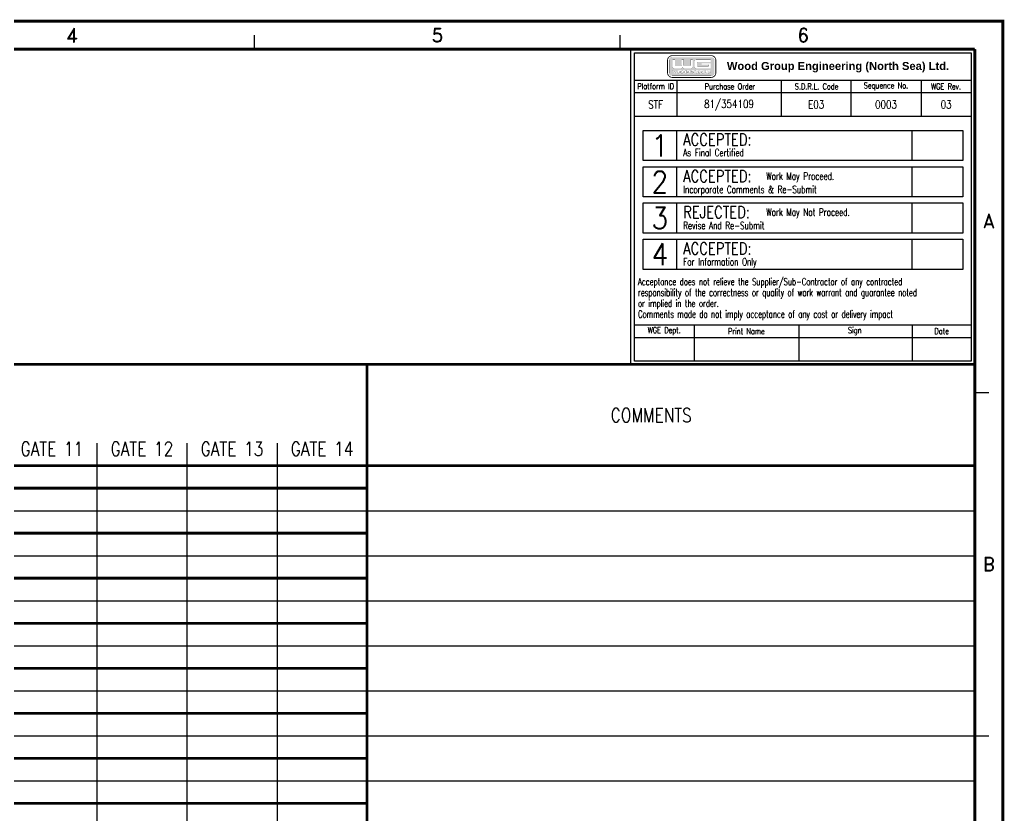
# Model space of a CAD drawing. Extents: x 0 to 414, y 0 to 285.
# Drawn here: x 234.3 to 409.3, y 143.9 to 285.2 of the extents above; entities that cross this region are included whole.
import ezdxf
from ezdxf.enums import TextEntityAlignment as Align

# ---------------------------------------------------------------- set-up
doc = ezdxf.new("R2010")
doc.units = 0
doc.header["$LTSCALE"] = 5
doc.header["$MEASUREMENT"] = 0
doc.linetypes.add('CONTINU', pattern=[0])
doc.layers.get('0').update_dxf_attribs({"linetype": 'CONTINUOUS'})
for name, color, linetype in [('ADD', 2, 'CONTINUOUS'), ('CATALOGUE', 2, 'CONTINUOUS'), ('COL', 2, 'CONTINU'), ('COM', 2, 'CONTINUOUS'), ('DES', 2, 'CONTINUOUS'), ('ELAC003$', 7, 'CONTINUOUS'), ('GROUP', 2, 'CONTINUOUS'), ('LAB', 2, 'CONTINUOUS'), ('LINE', 1, 'CONTINUOUS'), ('LOCATION', 2, 'CONTINUOUS'), ('RACK', 2, 'CONTINUOUS'), ('RECORD', 2, 'CONTINUOUS'), ('ROW', 2, 'CONTINU'), ('SLOT', 2, 'CONTINUOUS'), ('SNA', 2, 'CONTINUOUS'), ('TEXT', 2, 'CONTINUOUS'), ('TPOL', 3, 'CONTINUOUS'), ('UPS', 2, 'CONTINUOUS'), ('XR_FUNCTION', 2, 'CONTINUOUS'), ('XR_MAIN', 2, 'CONTINUOUS'), ('ZONE', 2, 'CONTINUOUS')]:
    doc.layers.add(name, color=color, linetype=linetype)
doc.styles.add('CATALOGU', font='romans.shx', dxfattribs={"width": 0.8})
doc.styles.add('CROSSREF', font='ROMANS.shx', dxfattribs={"width": 0.8, "height": 1})
doc.styles.add('FUNCTION', font='romans.shx', dxfattribs={"width": 0.8, "height": 2.5})
doc.styles.add('GROUP', font='romans.shx', dxfattribs={"width": 0.8, "height": 2.5})
doc.styles.add('LOCATION', font='ROMANS.shx', dxfattribs={"width": 0.8, "height": 2.5})
doc.styles.add('PINS', font='romans.shx', dxfattribs={"width": 0.8, "height": 2})
doc.styles.add('RACK', font='romans.shx', dxfattribs={"width": 0.8, "height": 2})
doc.styles.add('REFERENC', font='romans.shx', dxfattribs={"width": 0.8})
doc.styles.add('ROMAND', font='ROMAND')
doc.styles.add('ROMANS', font='romans.shx', dxfattribs={"width": 0.8})
doc.styles.add('SLOT', font='romans.shx', dxfattribs={"width": 0.8, "height": 2})
doc.styles.add('SYMBOL', font='romans.shx', dxfattribs={"width": 0.8})
doc.styles.add('ZONE', font='ROMANS.shx', dxfattribs={"width": 0.8, "height": 2.5})

# ---------------------------------------------------------------- blocks, each defined once
blk = doc.blocks.new('HS-A3-RK')
at = {"color": 1}
for p, q in [((276, 280), (276, 282.5)), ((341, 280), (341, 282.5)), ((404, 219), (406.5, 219)), ((404, 158), (406.5, 158))]:
    blk.add_line(p, q, dxfattribs=at)
for p, q in [((248, 210), (248, 38)), ((264, 210), (264, 38)), ((280, 210), (280, 38))]:
    blk.add_line(p, q)
at = {"linetype": 'Continuous'}
for p, q in [((16, 198), (404, 198)), ((16, 190), (404, 190)), ((16, 182), (404, 182)), ((16, 174), (404, 174)), ((16, 166), (404, 166)), ((16, 158), (404, 158)), ((16, 150), (404, 150))]:
    blk.add_line(p, q, dxfattribs=at)
at = {"color": 1, "const_width": 0.5}
blk.add_lwpolyline([(16, 3), (409, 3), (409, 285), (16, 285)], close=True, dxfattribs=at)
for points in [[(16, 280), (404, 280)], [(404, 38), (404, 280)]]:
    blk.add_lwpolyline(points, dxfattribs=at)
at = {"linetype": 'Continuous', "const_width": 0.5}
for points in [[(16, 224), (404, 224)], [(16, 206), (404, 206)]]:
    blk.add_lwpolyline(points, dxfattribs=at)
at = {"const_width": 0.5}
blk.add_lwpolyline([(296, 224), (296, 38)], dxfattribs=at)
at = {"color": 2, "style": 'ROMAND'}
for s, p in [('4', (243.5, 282.5)), ('5', (308.5, 282.5)), ('6', (373.5, 282.5)), ('A', (406.5, 249.5)), ('B', (406.5, 188.5))]:
    blk.add_text(s, height=2.5, dxfattribs=at).set_placement(p, align=Align.MIDDLE)
at = {"color": 2, "linetype": 'Continuous', "style": 'ROMANS', "width": 0.8}
for s, p in [('COMMENTS', (346.5, 215)), ('GATE 11', (240, 209)), ('GATE 12', (256, 209)), ('GATE 13', (272, 209)), ('GATE 14', (288, 209))]:
    blk.add_text(s, height=2.5, dxfattribs=at).set_placement(p, align=Align.MIDDLE)
at = {"layer": 'COL', "style": 'ROMAND', "flags": 9}
for tag, p in [('COL1', (48.5, 282.5)), ('COL2', (113.5, 282.5)), ('COL3', (178.5, 282.5)), ('COL4', (243.5, 282.5)), ('COL5', (308.5, 282.5)), ('COL6', (373.5, 282.5))]:
    blk.add_attdef(tag, p, '', height=2.5, dxfattribs=at)
at = {"layer": 'ROW', "style": 'ROMAND', "flags": 9}
for tag, p in [('ROW1', (406.5, 249.5)), ('ROW2', (406.5, 188.5)), ('ROW3', (406.5, 127.5)), ('ROW4', (406.5, 66.5))]:
    blk.add_attdef(tag, p, '', height=2.5, dxfattribs=at)
at = {"layer": 'UPS', "style": 'ROMANS', "width": 0.8, "flags": 8}
for tag, height, p in [('PLANOS->OBS1', 4, (74, 261)), ('PLANOS->OBS4', 2.5, (107, 5.5))]:
    blk.add_attdef(tag, text='', height=height, dxfattribs=at).set_placement(p, align=Align.MIDDLE_LEFT)
at = {"layer": 'UPS', "color": 3, "style": 'ROMANS', "width": 0.8, "flags": 8}
blk.add_attdef('PROJS->NOMPRO', text='', height=1.7, rotation=90, dxfattribs=at).set_placement((13.5, 35), align=Align.MIDDLE_LEFT)
at = {"layer": 'UPS', "style": 'ROMANS', "width": 0.8, "flags": 8}
for tag, height, p in [('PLANOS->VERIF', 2.5, (293.5, 34.25)), ('PLANOS->CANVI1', 2.5, (109, 29.25)), ('PLANOS->NCAN1', 2.5, (149, 29.25)), ('PLANOS->DCAN1', 2.5, (262.5, 29.25)), ('PLANOS->ORIG', 2.5, (293.5, 29.25)), ('PLANOS->CANVI2', 2.5, (109, 24.25)), ('PLANOS->NCAN2', 2.5, (149, 24.25)), ('PLANOS->DCAN2', 2.5, (262.5, 24.25)), ('PLANOS->HECHF', 2.5, (293.5, 24.25)), ('PLANOS->CANVI3', 2.5, (109, 19.25)), ('PLANOS->NCAN3', 2.5, (149, 19.25)), ('PLANOS->DCAN3', 2.5, (262.5, 19.25)), ('PLANOS->HECHD', 2.5, (293.5, 19.25)), ('PLANOS->CANVI4', 2.5, (109, 14.25)), ('PLANOS->NCAN4', 2.5, (149, 14.25)), ('PLANOS->DCAN4', 2.5, (262.5, 14.25)), ('PLANOS->DATACREA', 2.5, (293.5, 14.25)), ('PLANOS->CANVI5', 2.5, (109, 9.25)), ('PLANOS->NCAN5', 2.5, (149, 9.25)), ('PLANOS->DCAN5', 2.5, (262.5, 9.25)), ('PLANOS->NR1', 2.5, (293.5, 9.25)), ('PROJS->DESCPRO3', 5, (345.5, 5.5)), ('PLANOS->PLANO', 5, (378.5, 5.5)), ('PLANOS->USER', 5, (402.75, 5.5)), ('PLANOS->NR2', 2.5, (293.5, 4.25))]:
    blk.add_attdef(tag, text='', height=height, dxfattribs=at).set_placement(p, align=Align.CENTER)
at = {"layer": 'UPS', "style": 'ROMANS', "width": 3.1263, "flags": 8}
blk.add_attdef('PLANOS->MCAN1', text='', height=2.5, rotation=0.0611733494275344, dxfattribs=at).set_placement((155, 31.6443), (254, 31.75), align=Align.FIT)
at = {"layer": 'UPS', "style": 'ROMANS', "flags": 8}
for tag, width, p, p2 in [('PLANOS->MCAN2', 3.0574, (155, 26.75), (254, 26.75)), ('PLANOS->MCAN3', 3.0574, (155, 21.75), (254, 21.75)), ('PLANOS->MCAN4', 3.0462, (155, 16.75), (254, 16.75)), ('PLANOS->MCAN5', 3.0574, (155, 11.75), (254, 11.75))]:
    blk.add_attdef(tag, text='', height=2.5, dxfattribs=dict(at, width=width)).set_placement(p, p2, align=Align.FIT)
at = {"layer": 'UPS', "style": 'ROMANS', "width": 0.8, "flags": 8}
blk.add_attdef('PLANOS->DENOM', (313.5, 24.25), '', height=2.5, dxfattribs=at)
at = {"layer": 'UPS', "color": 4, "style": 'ROMANS', "width": 0.8, "flags": 8}
for tag, p in [('PROJS->DESCPRO1', (303, 19.25)), ('PROJS->DESCPRO2', (303, 14.25))]:
    blk.add_attdef(tag, p, '', height=2.5, dxfattribs=at)
at = {"layer": 'UPS', "color": 3, "style": 'ROMANS', "width": 0.8, "flags": 8}
blk.add_attdef('PLANOS->PROTOTIPO', text='', height=1.7, dxfattribs=at).set_placement((39.5, 5.5), align=Align.MIDDLE_LEFT)
blk = doc.blocks.new('42-100')
at = {"linetype": 'Continuous', "const_width": 0.5}
blk.add_lwpolyline([(106, -4), (266, -4)], dxfattribs=at)
at = {"layer": 'ADD', "style": 'PINS', "width": 0.8, "flags": 1}
for tag, p in [('ADD1', (47, -9)), ('ADD2', (63, -9)), ('ADD3', (79, -9)), ('ADD4', (95, -9))]:
    blk.add_attdef(tag, p, '', height=1, dxfattribs=at)
at = {"layer": 'CATALOGUE', "style": 'CATALOGU', "width": 0.8, "flags": 1}
blk.add_attdef('CATALOGUE', (288, -3), '', height=1, dxfattribs=at)
at = {"layer": 'COM', "style": 'PINS', "width": 0.8}
for tag, p in [('COM1', (268, -2)), ('COM3', (322, -2)), ('COM2', (268, -6)), ('COM4', (322, -6))]:
    blk.add_attdef(tag, text='', height=2, dxfattribs=at).set_placement(p, align=Align.MIDDLE_LEFT)
at = {"layer": 'DES', "style": 'PINS', "width": 0.8, "flags": 1}
for tag, p in [('DES1', (47, -11)), ('DES2', (63, -11)), ('DES3', (79, -11)), ('DES4', (95, -11))]:
    blk.add_attdef(tag, p, '', height=1, dxfattribs=at)
at = {"layer": 'GROUP', "style": 'GROUP', "width": 0.8, "flags": 1}
blk.add_attdef('GROUP', (288, -9), '', height=1, dxfattribs=at)
at = {"layer": 'LAB', "style": 'PINS', "width": 0.8, "flags": 1}
for tag, p in [('LAB1', (47, -2)), ('LAB2', (63, -2)), ('LAB3', (79, -2)), ('LAB4', (95, -2))]:
    blk.add_attdef(tag, p, '', height=1, dxfattribs=at)
at = {"layer": 'LOCATION', "style": 'LOCATION', "width": 0.8, "flags": 1}
blk.add_attdef('LOCATION', (288, 1), '', height=1, dxfattribs=at)
at = {"layer": 'RACK', "style": 'RACK', "width": 0.8, "flags": 1}
blk.add_attdef('RACK', (288, -13), '', height=1, dxfattribs=at)
at = {"layer": 'RECORD', "style": 'REFERENC', "width": 0.8}
blk.add_attdef('RECORD', text='', height=2.5, dxfattribs=at).set_placement((12, -4), align=Align.MIDDLE)
at = {"layer": 'SLOT', "style": 'SLOT', "width": 0.8, "flags": 1}
blk.add_attdef('SLOT', (288, -11), '', height=1, dxfattribs=at)
at = {"layer": 'SNA', "style": 'SYMBOL', "width": 0.8, "flags": 1}
blk.add_attdef('SNA', (288, -1), '', height=1, dxfattribs=at)
at = {"layer": 'TPOL', "style": 'PINS', "width": 0.8, "flags": 1}
for tag, p in [('CN1', (47, -7)), ('CN2', (63, -7)), ('CN3', (79, -7)), ('CN4', (95, -7))]:
    blk.add_attdef(tag, p, '', height=1, dxfattribs=at)
at = {"layer": 'XR_FUNCTION', "style": 'FUNCTION', "width": 0.8, "flags": 1}
blk.add_attdef('XR_FUNCTION', (288, -5), '', height=1, dxfattribs=at)
at = {"layer": 'XR_MAIN', "style": 'CROSSREF', "width": 0.8, "flags": 1}
blk.add_attdef('XR_MAIN', (288, 3), '', height=1, dxfattribs=at)
at = {"layer": 'XR_MAIN', "style": 'CROSSREF', "width": 0.8}
for tag, p in [('XR_MAIN1', (50, -4)), ('XR_MAIN2', (66, -4)), ('XR_MAIN3', (82, -4)), ('XR_MAIN4', (98, -4))]:
    blk.add_attdef(tag, text='', height=2.5, dxfattribs=at).set_placement(p, align=Align.MIDDLE)
at = {"layer": 'ZONE', "style": 'ZONE', "width": 0.8, "flags": 1}
blk.add_attdef('ZONE', (288, -7), '', height=1, dxfattribs=at)
blk = doc.blocks.new('62-100')
at = {"linetype": 'Continuous', "const_width": 0.5}
blk.add_lwpolyline([(74, -4), (266, -4)], dxfattribs=at)
at = {"layer": 'ADD', "style": 'PINS', "width": 0.8, "flags": 1}
for tag, p in [('ADD1', (47, -9)), ('ADD2', (63, -9))]:
    blk.add_attdef(tag, p, '', height=1, dxfattribs=at)
at = {"layer": 'CATALOGUE', "style": 'CATALOGU', "width": 0.8, "flags": 1}
blk.add_attdef('CATALOGUE', (288, -3), '', height=1, dxfattribs=at)
at = {"layer": 'COM', "style": 'PINS', "width": 0.8}
for tag, p in [('COM1', (268, -2)), ('COM3', (322, -2)), ('COM2', (268, -6)), ('COM4', (322, -6))]:
    blk.add_attdef(tag, text='', height=2, dxfattribs=at).set_placement(p, align=Align.MIDDLE_LEFT)
at = {"layer": 'DES', "style": 'PINS', "width": 0.8, "flags": 1}
for tag, p in [('DES1', (47, -11)), ('DES2', (63, -11))]:
    blk.add_attdef(tag, p, '', height=1, dxfattribs=at)
at = {"layer": 'GROUP', "style": 'GROUP', "width": 0.8, "flags": 1}
blk.add_attdef('GROUP', (288, -9), '', height=1, dxfattribs=at)
at = {"layer": 'LAB', "style": 'PINS', "width": 0.8, "flags": 1}
for tag, p in [('LAB1', (47, -2)), ('LAB2', (63, -2))]:
    blk.add_attdef(tag, p, '', height=1, dxfattribs=at)
at = {"layer": 'LOCATION', "style": 'LOCATION', "width": 0.8, "flags": 1}
blk.add_attdef('LOCATION', (288, 1), '', height=1, dxfattribs=at)
at = {"layer": 'RACK', "style": 'RACK', "width": 0.8, "flags": 1}
blk.add_attdef('RACK', (288, -13), '', height=1, dxfattribs=at)
at = {"layer": 'RECORD', "style": 'REFERENC', "width": 0.8}
blk.add_attdef('RECORD', text='', height=2.5, dxfattribs=at).set_placement((12, -4), align=Align.MIDDLE)
at = {"layer": 'SLOT', "style": 'SLOT', "width": 0.8, "flags": 1}
blk.add_attdef('SLOT', (288, -11), '', height=1, dxfattribs=at)
at = {"layer": 'SNA', "style": 'SYMBOL', "width": 0.8, "flags": 1}
blk.add_attdef('SNA', (288, -1), '', height=1, dxfattribs=at)
at = {"layer": 'TPOL', "style": 'PINS', "width": 0.8, "flags": 1}
for tag, p in [('CN1', (47, -7)), ('CN2', (63, -7))]:
    blk.add_attdef(tag, p, '', height=1, dxfattribs=at)
at = {"layer": 'XR_FUNCTION', "style": 'FUNCTION', "width": 0.8, "flags": 1}
blk.add_attdef('XR_FUNCTION', (288, -5), '', height=1, dxfattribs=at)
at = {"layer": 'XR_MAIN', "style": 'CROSSREF', "width": 0.8, "flags": 1}
blk.add_attdef('XR_MAIN', (288, 3), '', height=1, dxfattribs=at)
at = {"layer": 'XR_MAIN', "style": 'CROSSREF', "width": 0.8}
for tag, p in [('XR_MAIN1', (50, -4)), ('XR_MAIN2', (66, -4))]:
    blk.add_attdef(tag, text='', height=2.5, dxfattribs=at).set_placement(p, align=Align.MIDDLE)
at = {"layer": 'ZONE', "style": 'ZONE', "width": 0.8, "flags": 1}
blk.add_attdef('ZONE', (288, -7), '', height=1, dxfattribs=at)
blk = doc.blocks.new('90-100')
at = {"linetype": 'Continuous', "const_width": 0.5}
blk.add_lwpolyline([(106, -4), (266, -4)], dxfattribs=at)
at = {"layer": 'ADD', "style": 'PINS', "width": 0.8, "flags": 1}
for tag, p in [('ADD1', (47, -9)), ('ADD2', (63, -9)), ('ADD3', (79, -9)), ('ADD4', (95, -9))]:
    blk.add_attdef(tag, p, '', height=1, dxfattribs=at)
at = {"layer": 'CATALOGUE', "style": 'CATALOGU', "width": 0.8, "flags": 1}
blk.add_attdef('CATALOGUE', (288, -3), '', height=1, dxfattribs=at)
at = {"layer": 'COM', "style": 'PINS', "width": 0.8}
for tag, p in [('COM1', (268, -2)), ('COM3', (322, -2)), ('COM2', (268, -6)), ('COM4', (322, -6))]:
    blk.add_attdef(tag, text='', height=2, dxfattribs=at).set_placement(p, align=Align.MIDDLE_LEFT)
at = {"layer": 'DES', "style": 'PINS', "width": 0.8, "flags": 1}
for tag, p in [('DES1', (47, -11)), ('DES2', (63, -11)), ('DES3', (79, -11)), ('DES4', (95, -11))]:
    blk.add_attdef(tag, p, '', height=1, dxfattribs=at)
at = {"layer": 'GROUP', "style": 'GROUP', "width": 0.8, "flags": 1}
blk.add_attdef('GROUP', (288, -9), '', height=1, dxfattribs=at)
at = {"layer": 'LAB', "style": 'PINS', "width": 0.8, "flags": 1}
for tag, p in [('LAB1', (47, -2)), ('LAB2', (63, -2)), ('LAB3', (79, -2)), ('LAB4', (95, -2))]:
    blk.add_attdef(tag, p, '', height=1, dxfattribs=at)
at = {"layer": 'LOCATION', "style": 'LOCATION', "width": 0.8, "flags": 1}
blk.add_attdef('LOCATION', (288, 1), '', height=1, dxfattribs=at)
at = {"layer": 'RACK', "style": 'RACK', "width": 0.8, "flags": 1}
blk.add_attdef('RACK', (288, -13), '', height=1, dxfattribs=at)
at = {"layer": 'RECORD', "style": 'REFERENC', "width": 0.8}
blk.add_attdef('RECORD', text='', height=2.5, dxfattribs=at).set_placement((12, -4), align=Align.MIDDLE)
at = {"layer": 'SLOT', "style": 'SLOT', "width": 0.8, "flags": 1}
blk.add_attdef('SLOT', (288, -11), '', height=1, dxfattribs=at)
at = {"layer": 'SNA', "style": 'SYMBOL', "width": 0.8, "flags": 1}
blk.add_attdef('SNA', (288, -1), '', height=1, dxfattribs=at)
at = {"layer": 'TPOL', "style": 'PINS', "width": 0.8, "flags": 1}
for tag, p in [('CN1', (47, -7)), ('CN2', (63, -7)), ('CN3', (79, -7)), ('CN4', (95, -7))]:
    blk.add_attdef(tag, p, '', height=1, dxfattribs=at)
at = {"layer": 'XR_FUNCTION', "style": 'FUNCTION', "width": 0.8, "flags": 1}
blk.add_attdef('XR_FUNCTION', (288, -5), '', height=1, dxfattribs=at)
at = {"layer": 'XR_MAIN', "style": 'CROSSREF', "width": 0.8, "flags": 1}
blk.add_attdef('XR_MAIN', (288, 3), '', height=1, dxfattribs=at)
at = {"layer": 'XR_MAIN', "style": 'CROSSREF', "width": 0.8}
for tag, p in [('XR_MAIN1', (50, -4)), ('XR_MAIN2', (66, -4)), ('XR_MAIN3', (82, -4)), ('XR_MAIN4', (98, -4))]:
    blk.add_attdef(tag, text='', height=2.5, dxfattribs=at).set_placement(p, align=Align.MIDDLE)
at = {"layer": 'ZONE', "style": 'ZONE', "width": 0.8, "flags": 1}
blk.add_attdef('ZONE', (288, -7), '', height=1, dxfattribs=at)

msp = doc.modelspace()

# ---------------------------------------------------------------- hatches: boundary and pattern name
at = {"linetype": 'Continuous'}
h = msp.add_hatch(color=1, dxfattribs=at)
edge = h.paths.add_edge_path(flags=16)
edge.add_line((354.7246505999999, 277.7287973999999), (357.0549372999997, 277.7287973999999))
edge.add_line((357.0549372999997, 277.7287973999999), (357.0549372999997, 278.1239948999996))
edge.add_line((357.0549372999997, 278.1239948999996), (354.5222051999999, 278.1239948999996))
edge.add_arc((354.5222118789299, 277.8355197210696), 0.288475179007576, 90.00132654225952, 179.9986734577404)
edge.add_line((354.2337367, 277.8355263999997), (354.2337367, 276.913154))
edge.add_arc((354.5222079287474, 276.91316462893), 0.288471228943172, 180.0021111042776, 269.9994580197556)
edge.add_line((354.5222051999999, 276.6246933999997), (357.0549372999997, 276.6246933999997))
edge.add_line((357.0549372999997, 276.6246933999997), (357.0549372999997, 277.4980225999996))
edge.add_line((357.0549372999997, 277.4980225999996), (355.4712559, 277.4980225999996))
edge.add_line((355.4712559, 277.4980225999996), (355.4712559, 277.2384048999997))
edge.add_line((355.4712559, 277.2384048999999), (356.6856991999999, 277.2384048999999))
edge.add_line((356.6856991999999, 277.2384048999999), (356.6856991999999, 276.9903211999998))
edge.add_line((356.6856991999999, 276.9903211999996), (354.7246505999999, 276.9903211999996))
edge.add_arc((354.7246529375799, 277.0912855375796), 0.100964337606916, 180.0013265422535, 269.9986734577261, ccw=False)
edge.add_line((354.6236885999999, 277.0912832), (354.6236885999999, 277.6278354))
edge.add_arc((354.7246529375799, 277.62783306242), 0.100964337606934, 90.00132654227377, 179.9986734577465, ccw=False)
edge = h.paths.add_edge_path(flags=16)
edge.add_arc((355.5445162841252, 276.0796682258285), 0.181192933356807, 359.7165362622, 449.7138831776751)
edge.add_line((355.5454211, 276.2608588999999), (355.2175631999999, 276.2608588999999))
edge.add_arc((355.2184640658744, 276.0796642756456), 0.181196863808974, 90.28486158141148, 180.2822084968908)
edge.add_line((355.0372693999999, 276.0787717999999), (355.0372693999999, 275.9165136999998))
edge.add_arc((355.2184680160574, 275.9156172743542), 0.181200833442097, 179.7165486787224, 269.7138955942124)
edge.add_line((355.2175631999999, 275.7344186999997), (355.5454211, 275.7344186999997))
edge.add_arc((355.544512333942, 275.9156133241712), 0.181196903076051, 270.2873596461594, 360.284706561639)
edge.add_line((355.7257069999997, 275.9165136999998), (355.7257069999997, 276.0787717999999))
edge = h.paths.add_edge_path(flags=0)
edge.add_arc((356.8205126999998, 276.0652509499997), 0.064001850000002, -90, 90, ccw=False)
edge.add_line((356.8205126999998, 276.0012490999999), (356.6565876999999, 276.0012490999999))
edge.add_arc((356.6565876999999, 276.0652509499997), 0.064001850000002, 90, 270, ccw=False)
edge.add_line((356.6565876999999, 276.1292528), (356.8205126999998, 276.1292528))
edge = h.paths.add_edge_path(flags=16)
edge.add_line((356.6164635999999, 275.7344186999997), (356.6164635999999, 275.8584645))
edge.add_line((356.6164635999999, 275.8584645), (356.8329314999999, 275.8584645))
edge.add_arc((356.8329314999999, 276.0596616999998), 0.201197200000006, 270, 450)
edge.add_line((356.8329314999999, 276.2608588999999), (356.4638750999998, 276.2608588999999))
edge.add_line((356.4638750999998, 276.2608588999999), (356.4638750999998, 275.7344186999997))
edge.add_line((356.4638750999998, 275.7344186999997), (356.6164635999999, 275.7344186999997))
edge = h.paths.add_edge_path(flags=16)
edge.add_line((356.1545900999997, 275.8660327), (356.0323928999998, 275.8660327))
edge.add_arc((356.0328453080286, 275.9566319871769), 0.090600416721052, 179.7165486787283, 269.71389559420106, ccw=False)
edge.add_line((355.9422459999999, 275.9570802), (355.9422459999999, 276.2608588999999))
edge.add_line((355.9422459999999, 276.2608588999999), (355.7701365999997, 276.2608588999999))
edge.add_line((355.7701365999997, 276.2608588999999), (355.7701365999997, 275.9165136999998))
edge.add_arc((355.9513312660573, 275.9156133241712), 0.181196903076047, 179.7152934383665, 269.7126403538517)
edge.add_line((355.9504224999997, 275.7344186999997), (356.2365525999999, 275.7344186999997))
edge.add_arc((356.2356477839423, 275.9156172743542), 0.181200833442139, 270.2861044057759, 360.2834513212661)
edge.add_line((356.4168463999998, 275.9165136999998), (356.4168463999998, 276.2608588999999))
edge.add_line((356.4168463999998, 276.2608588999999), (356.244737, 276.2608588999999))
edge.add_line((356.244737, 276.2608588999999), (356.244737, 275.9570802))
edge.add_arc((356.1541376919711, 275.9566319871771), 0.090600416721066, -89.71389559422369, 0.283451321260884, ccw=False)
edge = h.paths.add_edge_path(flags=0)
edge.add_arc((355.4629982919711, 276.0386535128227), 0.090600416721066, 359.716548678728, 449.7138955942008)
edge.add_line((355.4634507, 276.1292528), (355.2995257, 276.1292528))
edge.add_arc((355.2999781080287, 276.0386535128227), 0.090600416721069, 90.28610440577614, 180.2834513212601)
edge.add_line((355.2093787999999, 276.0382052999996), (355.2093787999999, 275.9570802))
edge.add_arc((355.2999781080287, 275.9566319871771), 0.090600416721066, 179.7165486787396, 269.7138955942238)
edge.add_line((355.2995257, 275.8660327), (355.4634507, 275.8660327))
edge.add_arc((355.4629982919711, 275.9566319871769), 0.090600416721052, 270.2861044057988, 360.2834513212716)
edge.add_line((355.5535975999999, 275.9570802), (355.5535975999999, 276.0382052999996))
edge = h.paths.add_edge_path(flags=0)
edge.add_arc((352.4164936419712, 276.0386574630056), 0.090596486398468, 359.7140381435265, 449.7113850590014)
edge.add_line((352.4169499999999, 276.1292528), (352.2530171, 276.1292528))
edge.add_arc((352.2534695080285, 276.0386535128227), 0.090600416721069, 90.28610440577614, 180.2834513212601)
edge.add_line((352.1628702, 276.0382052999996), (352.1628702, 275.9570802))
edge.add_arc((352.2534695080285, 275.9566319871771), 0.090600416721066, 179.7165486787396, 269.7138955942238)
edge.add_line((352.2530171, 275.8660327), (352.4169499999999, 275.8660327))
edge.add_arc((352.4164936419712, 275.9566280369941), 0.09059648639845, 270.2886149409979, 360.2859618564731)
edge.add_line((352.5070889999998, 275.9570802), (352.5070889999998, 276.0382052999996))
edge = h.paths.add_edge_path(flags=16)
edge.add_arc((352.4980116341253, 276.0796642756456), 0.181196863808964, 359.7177915031089, 449.7151384185998)
edge.add_line((352.4989124999998, 276.2608588999999), (352.1710545999998, 276.2608588999999))
edge.add_arc((352.1719554658744, 276.0796642756456), 0.181196863808974, 90.28486158141148, 180.2822084968908)
edge.add_line((351.9907608, 276.0787717999999), (351.9907608, 275.9165136999998))
edge.add_arc((352.1719594160571, 275.9156172743542), 0.181200833442097, 179.7165486787224, 269.7138955942124)
edge.add_line((352.1710545999998, 275.7344186999997), (352.4989124999998, 275.7344186999997))
edge.add_arc((352.4980076839423, 275.9156172743542), 0.181200833442139, 270.2861044057759, 360.2834513212661)
edge.add_line((352.6792062999999, 275.9165136999998), (352.6792062999999, 276.0787717999999))
edge = h.paths.add_edge_path(flags=0)
edge.add_arc((351.673842291971, 276.0386535128227), 0.090600416721066, 359.716548678728, 449.7138955942008)
edge.add_line((351.6742946999999, 276.1292528), (351.5103697, 276.1292528))
edge.add_arc((351.5108221080287, 276.0386535128227), 0.090600416721069, 90.28610440577614, 180.2834513212601)
edge.add_line((351.4202227999999, 276.0382052999996), (351.4202227999999, 275.9570802))
edge.add_arc((351.5108221080287, 275.9566319871771), 0.090600416721066, 179.7165486787396, 269.7138955942238)
edge.add_line((351.5103697, 275.8660327), (351.6742946999999, 275.8660327))
edge.add_arc((351.673842291971, 275.9566319871769), 0.090600416721052, 270.2861044057988, 360.2834513212716)
edge.add_line((351.7644415999998, 275.9570802), (351.7644415999998, 276.0382052999996))
h.paths.add_polyline_path([(351.2567638999998, 276.2605033999999), (351.0894576999999, 275.7354931), (350.9221435999999, 275.7354931), (350.7952221999999, 276.0672298999998), (350.6682929, 275.7354931), (350.5009866999998, 275.7354931), (350.3336726, 276.2605033999999), (350.4894447999997, 276.2605033999999), (350.5932902999999, 275.9229995999997), (350.7259866, 276.2576198999996), (350.8644498999998, 276.2576198999996), (350.9971461999999, 275.9229995999997), (351.1067586999997, 276.2605033999999)], flags=16)
edge = h.paths.add_edge_path(flags=16)
edge.add_arc((351.7553563341252, 276.0796642756456), 0.181196863808964, 359.7177915031089, 449.7151384185998)
edge.add_line((351.7562572, 276.2608588999999), (351.4283993, 276.2608588999999))
edge.add_arc((351.4293041158744, 276.0796682258285), 0.181192933356796, 90.28611682232473, 180.2834637377995)
edge.add_line((351.2481133999999, 276.0787717999999), (351.2481133999999, 275.9165136999998))
edge.add_arc((351.4293080660577, 275.9156133241712), 0.181196903076047, 179.715293438361, 269.7126403538405)
edge.add_line((351.4283992999999, 275.7344186999997), (351.7562571999998, 275.7344186999997))
edge.add_arc((351.755352383942, 275.9156172743542), 0.181200833442139, 270.2861044057759, 360.2834513212661)
edge.add_line((351.936551, 275.9165136999998), (351.936551, 276.0787717999999))
edge = h.paths.add_edge_path(flags=0)
edge.add_arc((353.1331302919712, 275.9566319871771), 0.090600416721069, 270.2861044057759, 360.2834513212602)
edge.add_line((353.2237296, 275.9570802), (353.2237296, 276.0382052999996))
edge.add_arc((353.1331302919712, 276.0386535128227), 0.090600416721066, 359.7165486787391, 449.7138955942237)
edge.add_line((353.1335826999999, 276.1292528), (352.8629523999999, 276.1292528))
edge.add_line((352.8629523999999, 276.1292528), (352.8629523999999, 275.8660327))
edge.add_line((352.8629523999999, 275.8660327), (353.1335826999999, 275.8660327))
edge = h.paths.add_edge_path(flags=16)
edge.add_arc((353.2146443341252, 276.0796642756456), 0.181196863808964, 359.7177915031089, 449.7151384185885)
edge.add_line((353.2155452, 276.2608588999999), (352.7144955999998, 276.2608588999999))
edge.add_line((352.7144955999998, 276.2608588999999), (352.7144955999998, 275.7344186999997))
edge.add_line((352.7144955999998, 275.7344186999997), (353.2155452, 275.7344186999997))
edge.add_arc((353.2146403839423, 275.9156172743542), 0.181200833442103, 270.2861044057876, 360.2834513212775)
edge.add_line((353.3958389999999, 275.9165136999998), (353.3958389999999, 276.0787717999999))
edge = h.paths.add_edge_path(flags=16)
edge.add_arc((354.1352545069051, 276.0949976069055), 0.034255193103588, 0.001326542279929, 89.99867345775013)
edge.add_line((354.1352552999999, 276.1292528), (353.9265135999999, 276.1292528))
edge.add_arc((353.9269660080287, 276.0386535128227), 0.090600416721052, 90.28610440579894, 180.2834513212717)
edge.add_line((353.8363667, 276.0382052999996), (353.8363667, 275.9570802))
edge.add_arc((353.9269660080287, 275.9566319871769), 0.090600416721066, 179.716548678728, 269.7138955942011)
edge.add_line((353.9265135999999, 275.8660327), (354.1352552999999, 275.8660327))
edge.add_arc((354.1352552999999, 275.9002831499997), 0.034250449999998, 270, 450)
edge.add_line((354.1352552999999, 275.9345336), (353.9967919999999, 275.9345336))
edge.add_line((353.9967919999999, 275.9345336), (353.9967919999999, 276.0268450999999))
edge.add_line((353.9967919999999, 276.0268450999999), (354.3314123, 276.0268450999999))
edge.add_line((354.3314123, 276.0268450999999), (354.3314123, 275.9165136999998))
edge.add_arc((354.1502136839424, 275.9156172743542), 0.181200833442097, -89.71389559422369, 0.2834513212663978, ccw=False)
edge.add_line((354.1511185, 275.7344186999997), (353.8445510999998, 275.7344186999997))
edge.add_arc((353.8454559160573, 275.9156172743542), 0.18120083344214, 179.7165486787342, 269.71389559421254, ccw=False)
edge.add_line((353.6642572999999, 275.9165136999998), (353.6642572999999, 276.0787717999999))
edge.add_arc((353.8454519658744, 276.0796642756456), 0.181196863808999, 90.28486158141158, 180.2822084968909, ccw=False)
edge.add_line((353.8445510999998, 276.2608588999999), (354.1511185, 276.2608588999999))
edge.add_arc((354.1502176341253, 276.0796642756456), 0.181196863808974, -0.28220849689091665, 89.71513841859979, ccw=False)
edge.add_line((354.3314123, 276.0787717999999), (354.3314123, 276.0672298999998))
edge.add_line((354.3314123, 276.0672298999998), (354.1695096999998, 276.0672298999998))
edge.add_line((354.1695096999998, 276.0672298999998), (354.1695096999998, 276.0949984))
edge = h.paths.add_edge_path(flags=0)
edge.add_line((354.5840463999999, 276.1292528), (354.7479792999998, 276.1292528))
edge.add_arc((354.7479792999998, 276.0652509499997), 0.064001850000002, -90, 90, ccw=False)
edge.add_line((354.7479792999998, 276.0012490999999), (354.5840463999999, 276.0012490999999))
edge.add_arc((354.5840463999999, 276.0652509499997), 0.064001850000002, 90, 270, ccw=False)
edge = h.paths.add_edge_path(flags=16)
edge.add_line((354.8369490999999, 275.7344186999997), (354.9615952999997, 275.7344186999997))
edge.add_line((354.9615952999997, 275.7344186999997), (354.9615952999997, 275.8584645))
edge.add_arc((354.8975932151232, 275.8584640522483), 0.064002084877922, 0.000400835020838, 81.62120499931345)
edge.add_arc((354.760371555307, 276.0596768899111), 0.20122374526615, 316.7426492714064, 359.9956748752612)
edge.add_arc((354.7603894916678, 276.0596530914848), 0.201205808516194, 0.002451378422247, 89.99979829390925)
edge.add_line((354.7603901999999, 276.2608588999999), (354.3913416999998, 276.2608588999999))
edge.add_line((354.3913416999998, 276.2608588999999), (354.3913416999998, 275.7344186999997))
edge.add_line((354.3913416999998, 275.7344186999997), (354.5439301999999, 275.7344186999997))
edge.add_line((354.5439301999999, 275.7344186999997), (354.5439301999999, 275.8584645))
edge.add_line((354.5439301999999, 275.8584645), (354.7729512, 275.8584645))
edge.add_arc((354.7729457680692, 275.7944611682524), 0.064003331978119, -0.0022095794171832495, 89.99513733605761, ccw=False)
edge.add_line((354.8369490999999, 275.7944586999997), (354.8369490999999, 275.7344186999997))
edge = h.paths.add_edge_path()
edge.add_line((357.7086701999999, 278.0057239999999), (357.7086701999999, 275.8537639999999))
edge.add_arc((357.1317277423221, 275.8537773576774), 0.576942457832275, 270.00132654226104, 359.9986734577408, ccw=False)
edge.add_line((357.1317410999997, 275.2768348999998), (350.2644448999997, 275.2768348999998))
edge.add_arc((350.2644543076775, 275.8537813078604), 0.57694640793721, 180.0017188205811, 269.99906573606233, ccw=False)
edge.add_line((349.6875078999999, 275.8537639999999), (349.6875078999999, 278.0057239999999))
edge.add_arc((350.2644543076775, 278.0057066921394), 0.576946407937225, 90.00093426393778, 179.998281179419, ccw=False)
edge.add_line((350.2644448999997, 278.5826531), (357.1317410999997, 278.5826531))
edge.add_arc((357.1317277423221, 278.0057106423222), 0.5769424578322571, 0.0013265422592780851, 89.99867345773902, ccw=False)
edge = h.paths.add_edge_path(flags=16)
edge.add_line((350.3221307, 278.1239948999996), (350.7085354999999, 278.1239948999996))
edge.add_line((350.7085354999999, 278.1239948999996), (350.7085354999999, 277.1143590999999))
edge.add_arc((350.8094998375797, 277.1143614375794), 0.100964337606934, 180.0013265422535, 269.9986734577261)
edge.add_line((350.8094975, 277.0133970999996), (351.8041943999999, 277.0133970999996))
edge.add_arc((351.80419601242, 277.1143653877627), 0.100968287775651, 269.9990850110503, 359.9964319265211)
edge.add_line((351.9051642999999, 277.1143590999999), (351.9051642999999, 278.1239948999996))
edge.add_line((351.9051642999999, 278.1239948999996), (352.2915611999998, 278.1239948999996))
edge.add_line((352.2915611999998, 278.1239948999996), (352.2915611999998, 277.1143590999999))
edge.add_arc((352.3925255375797, 277.1143614375794), 0.100964337606934, 180.0013265422637, 269.9986734577465)
edge.add_line((352.3925231999999, 277.0133970999996), (353.3872279999997, 277.0133970999996))
edge.add_arc((353.38722566242, 277.1143614375794), 0.100964337606934, 270.0013265422535, 359.9986734577362)
edge.add_line((353.4881899999999, 277.1143590999999), (353.4881899999999, 278.1239948999996))
edge.add_line((353.4881899999999, 278.1239948999996), (353.8745868999998, 278.1239948999996))
edge.add_line((353.8745868999998, 278.1239948999996), (353.8745868999998, 276.913154))
edge.add_arc((353.5861196212522, 276.9131606787472), 0.288467278824663, 270.0013265422625, 359.9986734577447, ccw=False)
edge.add_line((353.5861263, 276.6246933999997), (352.3868272999998, 276.6246933999997))
edge.add_arc((352.3868300287472, 276.91316462893), 0.288471228943175, 180.0021111042778, 269.9994580197557, ccw=False)
edge.add_arc((351.8098915212524, 276.9131606787472), 0.288467278824663, 270.0013265422625, 359.9986734577447, ccw=False)
edge.add_line((351.8098981999999, 276.6246933999997), (350.6105991999999, 276.6246933999997))
edge.add_arc((350.6106019287472, 276.91316462893), 0.288471228943175, 180.0021111042778, 269.9994580197557, ccw=False)
edge.add_line((350.3221307, 276.913154), (350.3221307, 278.1239948999996))

# ---------------------------------------------------------------- linework, layer by layer
at = {"layer": 'ELAC003$', "color": 3, "linetype": 'Continuous'}
for p, q in [((343.527, 274.4886), (403.3701, 274.4886)), ((351.0336, 274.4886), (351.0336, 268.0849)), ((369.6165, 274.4886), (369.6165, 268.0849)), ((382.0051, 274.4886), (382.0051, 268.0849)), ((394.4461, 274.4886), (394.4461, 268.0849)), ((343.527, 272.2841), (403.3701, 272.2841)), ((343.527, 268.0849), (403.3701, 268.0849)), ((351.0336, 260.2012), (351.0336, 265.555)), ((392.8187, 265.555), (392.8187, 260.2012)), ((351.0336, 253.745), (351.0336, 259.099)), ((392.8187, 259.099), (392.8187, 253.745)), ((351.0336, 247.3415), (351.0336, 252.6953)), ((392.8187, 252.6953), (392.8187, 247.3415)), ((351.0336, 240.8853), (351.0336, 246.2391)), ((392.8187, 246.2391), (392.8187, 240.8853)), ((343.527, 231.0495), (403.3701, 231.0495)), ((354.1308, 231.0495), (354.1308, 224.5934)), ((372.7136, 231.0495), (372.7136, 224.5934)), ((392.8713, 231.0495), (392.8713, 224.5934)), ((343.527, 228.7925), (403.3701, 228.7925))]:
    msp.add_line(p, q, dxfattribs=at)
for points in [[(342.8971, 280), (404, 280), (404, 223.9636), (342.8971, 223.9636)], [(343.527, 279.3701), (403.3701, 279.3701), (403.3701, 224.5934), (343.527, 224.5934)], [(345.0493, 265.555), (401.9001, 265.555), (401.9001, 260.2012), (345.0493, 260.2012)], [(345.0493, 259.099), (401.9001, 259.099), (401.9001, 253.745), (345.0493, 253.745)], [(345.0493, 252.6953), (401.9001, 252.6953), (401.9001, 247.3415), (345.0493, 247.3415)], [(345.0493, 246.2391), (401.9001, 246.2391), (401.9001, 240.8853), (345.0493, 240.8853)]]:
    msp.add_lwpolyline(points, close=True, dxfattribs=at)
at = {"layer": 'LINE', "linetype": 'Continuous', "flags": 128}
for points, const_width in [([(357.9971, 278.0057), (357.9971, 275.8538, -0.4142), (357.1317, 274.9884), (350.2644, 274.9884, -0.4142), (349.3991, 275.8538), (349.3991, 278.0057, -0.4142), (350.2644, 278.8711), (357.1317, 278.8711, -0.4142)], 0.1443), ([(357.7087, 278.0057), (357.7087, 275.8538, -0.4142), (357.1317, 275.2768), (350.2644, 275.2768, -0.4142), (349.6875, 275.8538), (349.6875, 278.0057, -0.4142), (350.2644, 278.5827), (357.1317, 278.5827, -0.4142)], 0.0145), ([(354.7246, 277.7288), (357.055, 277.7288), (357.055, 278.124), (354.5222, 278.124, 0.4142), (354.2337, 277.8356), (354.2337, 276.9132, 0.4142), (354.5222, 276.6247), (357.055, 276.6247), (357.055, 277.498), (355.4712, 277.498), (355.4712, 277.2384), (356.6857, 277.2384), (356.6857, 276.9903), (354.7246, 276.9903, -0.4142), (354.6237, 277.0913), (354.6237, 277.6279, -0.4142)], 0.0145), ([(351.9366, 276.0788, 0.4142), (351.7563, 276.2609), (351.4284, 276.2609, 0.4142), (351.2481, 276.0788), (351.2481, 275.9165, 0.4142), (351.4284, 275.7344), (351.7563, 275.7344, 0.4142), (351.9366, 275.9165)], 0.0145), ([(351.7644, 276.0382, 0.4142), (351.6743, 276.1292), (351.5103, 276.1292, 0.4142), (351.4202, 276.0382), (351.4202, 275.9571, 0.4142), (351.5103, 275.866), (351.6743, 275.866, 0.4142), (351.7644, 275.9571)], 0.0145), ([(352.6792, 276.0788, 0.4142), (352.499, 276.2609), (352.171, 276.2609, 0.4142), (351.9907, 276.0788), (351.9907, 275.9165, 0.4142), (352.171, 275.7344), (352.499, 275.7344, 0.4142), (352.6792, 275.9165)], 0.0145), ([(352.5071, 276.0382, 0.4142), (352.417, 276.1292), (352.253, 276.1292, 0.4142), (352.1629, 276.0382), (352.1629, 275.9571, 0.4142), (352.253, 275.866), (352.417, 275.866, 0.4142), (352.5071, 275.9571)], 0.0145), ([(353.3958, 276.0788, 0.4142), (353.2156, 276.2609), (352.7145, 276.2609), (352.7145, 275.7344), (353.2156, 275.7344, 0.4142), (353.3958, 275.9165)], 0.0145), ([(353.1336, 275.866, 0.4142), (353.2237, 275.9571), (353.2237, 276.0382, 0.4142), (353.1336, 276.1292), (352.863, 276.1292), (352.863, 275.866)], 0.0145), ([(354.1695000000001, 276.095, 0.4142), (354.1353, 276.1292), (353.9265, 276.1292, 0.4142), (353.8363, 276.0382), (353.8363, 275.9571, 0.4142), (353.9265, 275.866), (354.1353, 275.866, 1), (354.1353, 275.9345), (353.9968, 275.9345), (353.9968, 276.0269), (354.3314, 276.0269), (354.3314, 275.9165, -0.4142), (354.1512, 275.7344), (353.8446, 275.7344, -0.4142), (353.6643000000001, 275.9165), (353.6643000000001, 276.0788, -0.4142), (353.8446, 276.2609), (354.1512, 276.2609, -0.4142), (354.3314, 276.0788), (354.3314, 276.0672), (354.1695000000001, 276.0672)], 0.0145), ([(354.837, 275.7344), (354.9616, 275.7344), (354.9616, 275.8585, 0.372), (354.907, 275.9218, 0.191), (354.9616, 276.0596, 0.4142), (354.7604, 276.2609), (354.3913, 276.2609), (354.3913, 275.7344), (354.5439, 275.7344), (354.5439, 275.8585), (354.773, 275.8585, -0.4142), (354.837, 275.7944)], 0.0145), ([(354.5841, 276.1292), (354.748, 276.1292, -1), (354.748, 276.0013), (354.5841, 276.0013, -1)], 0.0145), ([(355.7257, 276.0788, 0.4142), (355.5454, 276.2609), (355.2176, 276.2609, 0.4142), (355.0373, 276.0788), (355.0373, 275.9165, 0.4142), (355.2176, 275.7344), (355.5454, 275.7344, 0.4142), (355.7257, 275.9165)], 0.0145), ([(355.5536, 276.0382, 0.4142), (355.4634, 276.1292), (355.2995, 276.1292, 0.4142), (355.2094, 276.0382), (355.2094, 275.9571, 0.4142), (355.2995, 275.866), (355.4634, 275.866, 0.4142), (355.5536, 275.9571)], 0.0145), ([(356.1546, 275.866), (356.0324, 275.866, -0.4142), (355.9422, 275.9571), (355.9422, 276.2609), (355.7701, 276.2609), (355.7701, 275.9165, 0.4142), (355.9505, 275.7344), (356.2365, 275.7344, 0.4142), (356.4169, 275.9165), (356.4169, 276.2609), (356.2447, 276.2609), (356.2447, 275.9571, -0.4142)], 0.0145), ([(356.6164, 275.7344), (356.6164, 275.8585), (356.8330000000001, 275.8585, 1), (356.8330000000001, 276.2609), (356.4639, 276.2609), (356.4639, 275.7344)], 0.0145), ([(356.8205, 276.1292, -1), (356.8205, 276.0013), (356.6566000000001, 276.0013, -1), (356.6566000000001, 276.1292)], 0.0145)]:
    msp.add_lwpolyline(points, format="xyb", close=True, dxfattribs=dict(at, const_width=const_width))
at = {"layer": 'LINE', "linetype": 'Continuous', "const_width": 0.0145, "flags": 128}
msp.add_lwpolyline([(350.3221, 276.9124), (350.3221, 278.124), (350.7086, 278.124), (350.7086, 277.1144, 0.4142), (350.8095, 277.0134), (351.8042, 277.0134, 0.4142), (351.9052, 277.1144), (351.9052, 278.124), (352.2916, 278.124), (352.2916, 277.1144, 0.4142), (352.3925, 277.0134), (353.3872, 277.0134, 0.4142), (353.4882, 277.1144), (353.4882, 278.124), (353.8746, 278.124), (353.8746, 276.9132, -0.4142), (353.5862, 276.6247), (352.3869000000001, 276.6247, -0.4142), (352.0983, 276.9132, -0.4142), (351.8099000000001, 276.6247), (350.6106, 276.6247, -0.4142), (350.3221, 276.9132), (350.3221, 278.124)], format="xyb", dxfattribs=at)
msp.add_lwpolyline([(351.2568, 276.2605), (351.0894, 275.7355), (350.9221, 275.7355), (350.7952, 276.0672), (350.6683, 275.7355), (350.501, 275.7355), (350.3336, 276.2605), (350.4894, 276.2605), (350.5933, 275.923), (350.726, 276.2576), (350.8644, 276.2576), (350.9972, 275.923), (351.1067, 276.2605)], close=True, dxfattribs=at)

# ---------------------------------------------------------------- block references
for name, p in [('HS-A3-RK', (0, 0)), ('90-100', (30, 206)), ('62-100', (30, 198)), ('62-100', (30, 190)), ('62-100', (30, 182)), ('62-100', (30, 174)), ('62-100', (30, 166)), ('42-100', (30, 158)), ('42-100', (30, 150))]:
    msp.add_blockref(name, p)

# ---------------------------------------------------------------- texts
at = {"color": 1, "linetype": 'Continuous', "insert": (359.9493, 277.7412), "char_height": 1.422, "width": 44.5028, "attachment_point": 1}
msp.add_mtext('{\\fSwis721 BT|b1|i0|c0|p34;Wood Group Engineering (North Sea) Ltd.}', dxfattribs=at)
at = {"layer": 'ELAC003$', "color": 1, "linetype": 'Continuous', "style": 'ROMANS', "width": 0.8}
for s, height, p in [('Platform ID', 1.0079, (347.2991, 273.4302)), ('Purchase Order', 1.0665, (360.4925, 273.3864)), ('S.D.R.L. Code', 1.0665, (375.8946, 273.3864)), ('Sequence No.', 1.0665, (388.2255, 273.3864)), ('WGE Rev.', 1.0665, (398.9081, 273.3864)), ('WGE Dept.', 1.0665, (348.8288, 229.921)), ('Print Name', 1.0665, (363.4221, 229.921)), ('Sign', 1.0665, (382.67, 229.921)), ('Date', 1.0665, (398.1206, 229.921))]:
    msp.add_text(s, height=height, dxfattribs=at).set_placement(p, align=Align.MIDDLE)
at = {"layer": 'ELAC003$', "color": 3, "linetype": 'Continuous', "style": 'ROMANS', "width": 0.8889}
for s, p in [('1', (348.0414, 262.8783)), ('2', (348.0414, 256.4221)), ('3', (348.0414, 250.0184)), ('4', (348.0414, 243.5622))]:
    msp.add_text(s, height=3.8394, dxfattribs=at).set_placement(p, align=Align.MIDDLE)
at = {"layer": 'ELAC003$', "color": 3, "linetype": 'Continuous', "style": 'ROMANS'}
for s, height, width, p in [('ACCEPTED:', 2.133, 0.8, (352.1897, 263.9438)), ('As Final Certified', 1.2798, 0.7333, (352.1897, 261.6388)), ('ACCEPTED:', 2.133, 0.8, (352.1897, 257.4528)), ('Work May Proceed.', 1.2798, 0.7333, (366.9481, 257.4528)), ('Incorporate Comments & Re-Submit', 1.2798, 0.7333, (352.1897, 255.0836)), ('REJECTED:', 2.133, 0.8, (352.1897, 251.0492)), ('Work May Not Proceed.', 1.2798, 0.7333, (366.9481, 251.0492)), ('Revise And Re-Submit', 1.2798, 0.7333, (352.1897, 248.6799)), ('ACCEPTED:', 2.133, 0.8, (352.1897, 244.5931)), ('For Information Only', 1.2798, 0.7333, (352.1897, 242.2239))]:
    msp.add_text(s, height=height, dxfattribs=dict(at, width=width)).set_placement(p, align=Align.MIDDLE_LEFT)
at = {"layer": 'ELAC003$', "color": 1, "linetype": 'Continuous', "style": 'ROMANS', "width": 0.7}
for s, p in [('Acceptance does not relieve the Supplier/Sub-Contractor of any contracted', (344.1569, 239.334)), ('responsibility of the correctness or quality of work warrant and guarantee noted', (344.1569, 237.4143)), ('or implied in the order.', (344.1569, 235.4946)), ('Comments made do not imply acceptance of any cost or delivery impact', (344.1569, 233.5749))]:
    msp.add_text(s, height=1.2798, dxfattribs=at).set_placement(p, align=Align.TOP_LEFT)
at = {"layer": 'TEXT', "style": 'ROMANS', "width": 0.8}
for s, p in [('81/354109', (360.3251, 270.1845)), ('STF', (347.2803, 270.1845)), ('E03', (375.8108, 270.1845)), ('0003', (388.2257, 270.1845)), ('03', (398.9081, 270.1845))]:
    msp.add_text(s, height=1.422, dxfattribs=at).set_placement(p, align=Align.MIDDLE)

doc.saveas('drawing.dxf')
